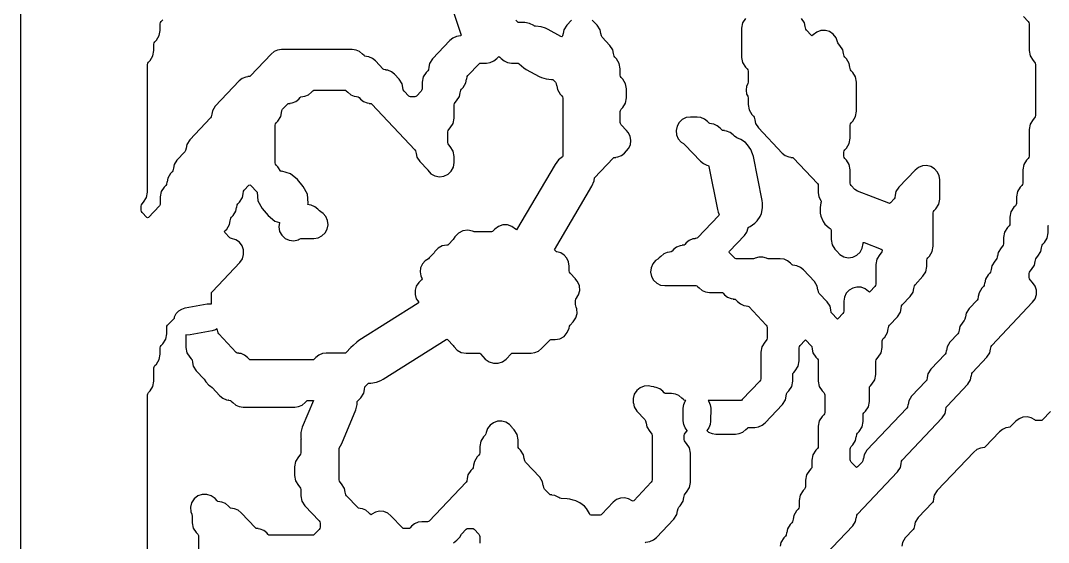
# Model space of a CAD drawing. Header units: millimetres. Extents: x 0 to 63, y 0 to 126.
# Drawn here: x 0 to 36, y 58.97 to 77.25 of the extents above; entities that cross this region are included whole.
import ezdxf

# ---------------------------------------------------------------- set-up
doc = ezdxf.new("R2010")
doc.units = ezdxf.units.MM
doc.layers.add('CUT', color=1, linetype='Continuous')

msp = doc.modelspace()

# ---------------------------------------------------------------- linework, layer by layer
at = {"layer": 'CUT'}
msp.add_lwpolyline([(63.2679, 123), (50.134, 123), (50.134, 126), (42.134, 126), (42.134, 123), (21.134, 123), (21.134, 126), (13.134, 126), (13.134, 123), (0, 123), (0, 3), (13.134, 3), (13.134, 0), (21.134, 0), (21.134, 3), (42.134, 3), (42.134, 0), (50.134, 0), (50.134, 3), (63.2679, 3)], close=True, dxfattribs=at)
for points in [[(14.3265, 80.081), (15.423, 76.7744), (15.4287, 76.7335), (15.4161, 76.7141), (15.4097, 76.709), (15.3441, 76.7001), (15.3445, 76.6967), (15.2692, 76.6864), (15.1452, 76.633), (15.0399, 76.5484), (14.4298, 75.9041), (14.3283, 75.7454), (14.3037, 75.617), (14.3018, 75.6174), (14.2843, 75.5266), (14.2601, 75.4887), (14.206, 75.4315), (14.1046, 75.2728), (14.0691, 75.0877), (14.0691, 74.8619), (14.0606, 74.8177), (14.0364, 74.7798), (13.8686, 74.6027), (13.8434, 74.5824), (13.8114, 74.5781), (13.6555, 74.5781), (13.6234, 74.5824), (13.5982, 74.6027), (13.4305, 74.7798), (13.4063, 74.8177), (13.3888, 74.9086), (13.3869, 74.9082), (13.3623, 75.0365), (13.2608, 75.1953), (13.0982, 75.367), (12.993, 75.4516), (12.8689, 75.505), (12.7936, 75.5152), (12.794, 75.5186), (12.7284, 75.5276), (12.7032, 75.5478), (12.4269, 75.8396), (12.3217, 75.9242), (12.1977, 75.9775), (12.1223, 75.9878), (12.1228, 75.9912), (12.0571, 76.0001), (12.0319, 76.0204), (11.9794, 76.0759), (11.8742, 76.1605), (11.7502, 76.2138), (11.6164, 76.2321), (9.1378, 76.2321), (9.004, 76.2138), (8.88, 76.1605), (8.7747, 76.0759), (8.0509, 75.3115), (8.0257, 75.2913), (7.9601, 75.2823), (7.9606, 75.279), (7.8852, 75.2687), (7.7612, 75.2153), (7.6559, 75.1307), (6.822, 74.2501), (6.7206, 74.0913), (6.696, 73.963), (6.694, 73.9634), (6.6766, 73.8726), (6.6524, 73.8347), (5.927, 73.0687), (5.8256, 72.9099), (5.8009, 72.7816), (5.799, 72.782), (5.7816, 72.6911), (5.7574, 72.6533), (5.4795, 72.3598), (5.378, 72.201), (5.3534, 72.0727), (5.3515, 72.0731), (5.3341, 71.9823), (5.3099, 71.9444), (5.2557, 71.8872), (5.1543, 71.7285), (5.1297, 71.6002), (5.1277, 71.6005), (5.1103, 71.5097), (5.0861, 71.4718), (5.032, 71.4147), (4.9305, 71.2559), (4.895, 71.0709), (4.895, 70.845), (4.8866, 70.8008), (4.8623, 70.763), (4.4755, 70.3545), (4.4475, 70.3332), (4.4195, 70.3545), (4.2564, 70.5267), (4.2322, 70.5646), (4.2238, 70.6087), (4.2238, 70.7499), (4.2322, 70.7941), (4.2564, 70.832), (4.3106, 70.8891), (4.412, 71.0479), (4.4475, 71.2329), (4.4475, 75.712), (4.456, 75.7561), (4.4802, 75.794), (4.5343, 75.8512), (4.6358, 76.0099), (4.6713, 76.195), (4.6713, 76.4208), (4.6797, 76.465), (4.704, 76.5029), (4.7581, 76.56), (4.8595, 76.7188), (4.895, 76.9038), (4.895, 77.1297), (4.9035, 77.1738), (4.9277, 77.2117), (4.9818, 77.2689)], [(21.8772, 58.9585), (21.9024, 58.9788), (21.9681, 58.9877), (21.9676, 58.9911), (22.043, 59.0014), (22.167, 59.0547), (22.2722, 59.1393), (22.8824, 59.7836), (22.9838, 59.9424), (23.0085, 60.0707), (23.0104, 60.0704), (23.0278, 60.1612), (23.052, 60.1991), (23.1061, 60.2562), (23.2076, 60.415), (23.2322, 60.5433), (23.2341, 60.5429), (23.2516, 60.6338), (23.2758, 60.6716), (23.3299, 60.7288), (23.4314, 60.8876), (23.4668, 61.0726), (23.4668, 62.092), (23.4314, 62.277), (23.3299, 62.4358), (23.2758, 62.4929), (23.2516, 62.5308), (23.2431, 62.575), (23.2431, 62.7162), (23.2516, 62.7603), (23.2758, 62.7982), (23.354005, 62.880835), (23.350658, 62.883426), (23.274798, 62.983158), (23.227335, 63.099127), (23.211504, 63.223428), (23.213404, 63.673128), (23.230285, 63.797291), (23.278726, 63.912854), (23.301602, 63.942408), (23.2445, 63.9499), (23.2198, 63.9698), (23.1673, 64.0252), (23.062, 64.1098), (22.938, 64.1632), (22.8042, 64.1814), (22.6057, 64.1814), (22.5737, 64.1858), (22.5485, 64.2061), (22.496, 64.2615), (22.3908, 64.3461), (22.2667, 64.3995), (22.1914, 64.4098), (22.1918, 64.4131), (22.0916, 64.4268), (21.9999, 64.4504), (21.846, 64.4414), (21.7022, 64.3861), (21.582, 64.2895), (21.497, 64.1609), (21.4552, 64.0126), (21.4575, 63.9451), (21.453, 63.9451), (21.453, 63.908), (21.4601, 63.8712), (21.4605, 63.8585), (21.462, 63.8509), (21.4639, 63.8513), (21.4885, 63.723), (21.59, 63.5642), (21.8679, 63.2708), (21.8921, 63.2329), (21.9095, 63.1421), (21.9114, 63.1425), (21.936, 63.0141), (22.0375, 62.8554), (22.0916, 62.7982), (22.1158, 62.7603), (22.1243, 62.7162), (22.1243, 61.1572), (22.1158, 61.1131), (22.0916, 61.0752), (21.481, 60.4304), (21.453, 60.4091), (21.4245, 60.4308), (21.2969, 60.5012), (21.1543, 60.5318), (21.0091, 60.5199), (20.8734, 60.4667), (20.7588, 60.3766), (20.3576, 59.9529), (20.3324, 59.9326), (20.3003, 59.9283), (19.9851, 59.9283), (19.9505, 59.9336), (19.9337, 59.9644), (19.9262, 59.9854), (19.8255, 60.1525), (19.7493, 60.2363), (19.5924, 60.3522), (19.4445, 60.4217), (19.3521, 60.4546), (19.2406, 60.4822), (19.1437, 60.4964), (18.9378, 60.5061), (18.8938, 60.5168), (18.8562, 60.5437), (18.718, 60.6132), (18.6113, 60.6299), (18.6117, 60.6326), (18.5461, 60.6415), (18.5209, 60.6618), (18.3531, 60.8389), (18.3289, 60.8768), (18.3115, 60.9676), (18.3096, 60.9673), (18.2849, 61.0956), (18.1835, 61.2543), (17.6818, 61.7841), (17.6576, 61.8219), (17.6402, 61.9128), (17.6383, 61.9124), (17.6137, 62.0407), (17.5122, 62.1995), (17.4581, 62.2566), (17.4339, 62.2945), (17.4254, 62.3387), (17.4254, 62.5645), (17.3899, 62.7496), (17.2885, 62.9083), (17.2343, 62.9655), (17.2195, 62.9888), (17.1219, 63.1006), (16.9958, 63.1788), (16.8522, 63.2166), (16.7039, 63.2106), (16.564, 63.1613), (16.4446, 63.0731), (16.3564, 62.9537), (16.3071, 62.8137), (16.2982, 62.7671), (16.2739, 62.7292), (16.2198, 62.672), (16.1184, 62.5133), (16.0829, 62.3283), (16.0829, 62.1024), (16.0744, 62.0582), (16.0502, 62.0203), (15.9961, 61.9632), (15.8946, 61.8044), (15.87, 61.6761), (15.8681, 61.6765), (15.8506, 61.5857), (15.8264, 61.5478), (15.7723, 61.4906), (15.6709, 61.3319), (15.6462, 61.2035), (15.6443, 61.2039), (15.6269, 61.1131), (15.6027, 61.0752), (14.3161, 59.7166), (14.2909, 59.6963), (14.2589, 59.692), (14.0604, 59.692), (13.9266, 59.6738), (13.8026, 59.6204), (13.6974, 59.5358), (13.6449, 59.4803), (13.6197, 59.4601), (13.5876, 59.4557), (13.4317, 59.4557), (13.3997, 59.4601), (13.3745, 59.4803), (12.9732, 59.904), (12.8587, 59.9941), (12.723, 60.0473), (12.5777, 60.0592), (12.4352, 60.0286), (12.3075, 59.9582), (12.279, 59.9365), (12.251, 59.9578), (12.2032, 60.0084), (12.0979, 60.093), (11.9739, 60.1463), (11.8985, 60.1566), (11.899, 60.16), (11.8334, 60.1689), (11.8082, 60.1892), (11.4167, 60.6026), (11.3924, 60.6405), (11.375, 60.7313), (11.3731, 60.731), (11.3485, 60.8593), (11.247, 61.018), (11.1929, 61.0752), (11.1687, 61.1131), (11.1602, 61.1572), (11.1602, 62.269697), (11.253363, 62.431286), (11.742787, 63.614885), (11.793347, 63.804033), (11.793286, 63.904813), (11.9183, 64.0368), (12.0197, 64.1956), (12.0444, 64.3239), (12.0463, 64.3235), (12.0637, 64.4143), (12.0879, 64.4522), (12.1583, 64.5265), (12.1843, 64.5473), (12.2173, 64.551), (12.2718, 64.5496), (12.4641, 64.5827), (12.6167, 64.6413), (12.7043, 64.6852), (14.9042, 66.0735), (14.9396, 66.0881), (14.9702, 66.0652), (15.1552, 65.87), (15.1807, 65.8299), (15.2923, 65.7067), (15.4381, 65.6268), (15.6021, 65.5992), (16.049, 65.5992), (16.081, 65.5948), (16.1062, 65.5745), (16.2792, 65.3918), (16.408, 65.2939), (16.5614, 65.2422), (16.7232, 65.2422), (16.8765, 65.2939), (17.0053, 65.3918), (17.1783, 65.5745), (17.2035, 65.5948), (17.2356, 65.5992), (17.8816, 65.5992), (18.0153, 65.6174), (18.1394, 65.6708), (18.2446, 65.7554), (18.5209, 66.0471), (18.5461, 66.0674), (18.5781, 66.0717), (18.7207, 66.0717), (18.89, 66.1012), (19.0392, 66.1863), (19.1509, 66.3169), (19.2118, 66.4775), (19.2239, 66.5409), (19.2481, 66.5788), (19.3572, 66.694), (19.4494, 66.8309), (19.4919, 66.9904), (19.4802, 67.1551), (19.4565, 67.2107), (19.4392, 67.3007), (19.4392, 67.4419), (19.4477, 67.4861), (19.4975, 67.564), (19.4942, 67.5661), (19.5425, 67.6379), (19.5852, 67.7967), (19.5741, 67.9607), (19.5104, 68.1123), (19.4362, 68.1954), (19.4392, 68.1983), (19.2481, 68.4001), (19.2239, 68.438), (19.2155, 68.4821), (19.2155, 68.6506), (19.195, 68.7922), (19.1353, 68.9222), (19.0412, 69.0299), (18.9205, 69.1066), (18.783, 69.146), (18.7698, 69.1478), (18.7446, 69.1681), (18.699465, 69.215775), (20.014429, 71.450926), (20.090832, 71.631193), (20.105738, 71.737675), (20.7584, 72.4269), (20.7836, 72.4471), (20.8493, 72.4561), (20.8488, 72.4594), (20.9242, 72.4697), (21.0482, 72.5231), (21.1534, 72.6077), (21.2293, 72.6878), (21.2271, 72.6898), (21.295, 72.7638), (21.3591, 72.9001), (21.3798, 73.0493), (21.3551, 73.1978), (21.2873, 73.3323), (21.227, 73.3945), (21.2293, 73.3966), (21.0382, 73.5984), (21.014, 73.6363), (21.0055, 73.6804), (21.0055, 74.058), (21.014, 74.1021), (21.0382, 74.14), (21.0923, 74.1972), (21.1938, 74.3559), (21.2293, 74.5409), (21.2293, 74.8515), (21.1938, 75.0365), (21.0923, 75.1953), (21.0382, 75.2524), (21.014, 75.2903), (21.0055, 75.3344), (21.0055, 75.5603), (20.97, 75.7454), (20.8686, 75.9041), (20.8144, 75.9613), (20.7902, 75.9992), (20.7728, 76.09), (20.7709, 76.0896), (20.7463, 76.2179), (20.6448, 76.3767), (20.3669, 76.6701), (20.3427, 76.708), (20.3253, 76.7988), (20.3234, 76.7985), (20.2988, 76.9268), (20.1973, 77.0855), (20.026, 77.2664)], [(19.2999, 77.2664), (19.1287, 77.0855), (19.0272, 76.9268), (19.0026, 76.7985), (19.0007, 76.7988), (18.9832, 76.708), (18.971, 76.6889), (18.9621, 76.6822), (18.9272, 76.6943), (18.4795, 76.9384), (18.3892, 76.9766), (18.2332, 77.0253), (18.0392, 77.046), (18.038, 77.0459), (18.0026, 77.0481), (17.9724, 77.0715), (17.8276, 77.1501), (17.665, 77.1772), (17.4593, 77.1772), (17.4273, 77.1816), (17.4021, 77.2018), (17.3496, 77.2573)], [(25.3939, 77.3218), (25.2924, 77.1631), (25.2569, 76.978), (25.2569, 75.9587), (25.2924, 75.7736), (25.3939, 75.6149), (25.448, 75.5577), (25.4722, 75.5198), (25.4807, 75.4757), (25.4807, 75.0982), (25.4682, 75.0332), (25.4325, 74.9546), (25.4124, 74.8143), (25.4325, 74.6741), (25.4682, 74.5955), (25.4807, 74.5305), (25.4807, 74.3047), (25.5162, 74.1196), (25.6176, 73.9609), (25.6717, 73.9037), (25.6959, 73.8658), (25.7134, 73.775), (25.7153, 73.7754), (25.7399, 73.6471), (25.8414, 73.4883), (26.6753, 72.6077), (26.7805, 72.5231), (26.9045, 72.4697), (26.9799, 72.4594), (26.9794, 72.4561), (27.0451, 72.4471), (27.0703, 72.4269), (27.9093, 71.5408), (27.9335, 71.503), (27.942, 71.4588), (27.942, 71.2197), (27.9638, 71.0736), (28.0273, 70.9403), (28.041, 70.92), (28.0392, 70.8941), (28.031, 70.8659), (28.0017, 70.6964), (28.0067, 70.5013), (28.0316, 70.3909), (28.1108, 70.2126), (28.176, 70.1201), (28.3174, 69.9857), (28.3539, 69.9626), (28.383, 69.9365), (28.3895, 69.898), (28.3895, 69.5789), (28.425, 69.3939), (28.5265, 69.2351), (28.5806, 69.178), (28.587, 69.168), (28.6937, 69.0486), (28.8326, 68.9691), (28.9896, 68.9376), (29.1485, 68.9573), (29.293, 69.0262), (29.4084, 69.1373), (29.4826, 69.2792), (29.5083, 69.4372), (29.5083, 69.4425), (29.5136, 69.4752), (29.5461, 69.4684), (30.1444, 69.2382), (30.1744, 69.2211), (30.1792, 69.1892), (30.1711, 69.1468), (30.1469, 69.109), (30.0927, 69.0518), (29.9913, 68.893), (29.9558, 68.708), (29.9558, 68.0096), (29.9473, 67.9654), (29.9231, 67.9275), (29.76, 67.7553), (29.732, 67.734), (29.704, 67.7553), (29.7001, 67.7595), (29.5832, 67.8509), (29.4446, 67.904), (29.2965, 67.9141), (29.152, 67.8802), (29.0238, 67.8054), (28.9232, 67.6963), (28.859, 67.5625), (28.837, 67.4157), (28.837, 67.0644), (28.8285, 67.0203), (28.8043, 66.9824), (28.6413, 66.8102), (28.6133, 66.7889), (28.5853, 66.8102), (28.4222, 66.9824), (28.398, 67.0203), (28.3805, 67.1111), (28.3786, 67.1107), (28.354, 67.239), (28.2525, 67.3978), (27.9747, 67.6912), (27.9505, 67.7291), (27.933, 67.8199), (27.9311, 67.8196), (27.9065, 67.9479), (27.805, 68.1066), (27.4186, 68.5147), (27.3134, 68.5993), (27.1894, 68.6527), (27.114, 68.6629), (27.1145, 68.6663), (27.0488, 68.6753), (27.0236, 68.6955), (26.9711, 68.751), (26.8659, 68.8356), (26.7419, 68.8889), (26.6081, 68.9072), (26.1858, 68.9072), (26.1532, 68.9116), (26.1258, 68.9234), (25.9957, 68.9595), (25.8607, 68.9595), (25.7306, 68.9234), (25.7032, 68.9116), (25.6705, 68.9072), (25.0671, 68.9072), (25.035, 68.9115), (25.0098, 68.9318), (24.8355, 69.1159), (24.8164, 69.1435), (24.8355, 69.171), (25.3519, 69.7163), (25.4385, 69.8415), (25.4834, 69.9869), (25.4856, 70.0018), (25.5146, 70.0192), (25.5591, 70.0378), (25.721, 70.1467), (25.8008, 70.227), (25.9087, 70.3895), (25.9517, 70.4943), (25.9892, 70.6857), (25.9887, 70.8491), (25.9788, 70.9467), (25.6681, 72.4848), (25.6394, 72.5785), (25.5764, 72.7293), (25.4676, 72.8912), (25.3873, 72.971), (25.2247, 73.0789), (25.0864, 73.1358), (25.0008, 73.1944), (24.9573, 73.2404), (24.8521, 73.325), (24.728, 73.3784), (24.6527, 73.3887), (24.6531, 73.392), (24.5875, 73.401), (24.5623, 73.4212), (24.5098, 73.4767), (24.4046, 73.5613), (24.2805, 73.6147), (24.2052, 73.625), (24.2056, 73.6283), (24.14, 73.6373), (24.1148, 73.6575), (24.0623, 73.713), (23.9571, 73.7976), (23.833, 73.851), (23.6992, 73.8692), (23.462, 73.8692), (23.3124, 73.8463), (23.1764, 73.7796), (23.0667, 73.6754), (22.9932, 73.543), (22.9626, 73.3948), (22.9779, 73.2442), (23.0375, 73.105), (23.136, 72.9901), (23.2151, 72.9407), (23.2664, 72.8994), (23.814, 72.3211), (23.9174, 72.2376), (24.0392, 72.1843), (24.0941, 72.1686), (24.1064, 72.1353), (24.4105, 70.6299), (24.4392, 70.5362), (24.4629, 70.4796), (24.4712, 70.4473), (24.452, 70.42), (23.7139, 69.6407), (23.6887, 69.6204), (23.6231, 69.6115), (23.6236, 69.6081), (23.5482, 69.5978), (23.4242, 69.5444), (23.3189, 69.4598), (23.2664, 69.4044), (23.2412, 69.3841), (23.1756, 69.3752), (23.176, 69.3718), (23.1007, 69.3615), (22.9766, 69.3082), (22.8714, 69.2235), (22.8189, 69.1681), (22.7937, 69.1478), (22.7281, 69.1389), (22.7285, 69.1355), (22.6532, 69.1252), (22.5291, 69.0719), (22.4239, 68.9873), (22.3714, 68.9318), (22.3201, 68.8905), (22.241, 68.8411), (22.1424, 68.7262), (22.0828, 68.587), (22.0676, 68.4364), (22.0982, 68.2882), (22.1717, 68.1558), (22.2814, 68.0516), (22.4173, 67.9849), (22.567, 67.962), (23.6567, 67.962), (23.6887, 67.9577), (23.7139, 67.9374), (23.7664, 67.8819), (23.8717, 67.7973), (23.9957, 67.744), (24.1295, 67.7257), (24.5517, 67.7257), (24.5838, 67.7214), (24.609, 67.7011), (24.6615, 67.6457), (24.7667, 67.561), (24.8907, 67.5077), (24.9661, 67.4974), (24.9656, 67.494), (25.0313, 67.4851), (25.0565, 67.4648), (25.109, 67.4094), (25.2142, 67.3248), (25.3382, 67.2714), (25.4136, 67.2611), (25.4131, 67.2577), (25.4788, 67.2488), (25.504, 67.2285), (26.1193, 66.5788), (26.1435, 66.5409), (26.1519, 66.4968), (26.1519, 66.1193), (26.1435, 66.0751), (26.1193, 66.0372), (26.0651, 65.9801), (25.9637, 65.8213), (25.9282, 65.6363), (25.9282, 64.7015), (25.9197, 64.6574), (25.8955, 64.6195), (25.2802, 63.9698), (25.2496, 63.9451), (24.1333, 63.9451), (24.088156, 63.938194), (24.110102, 63.909342), (24.157565, 63.793373), (24.173396, 63.669072), (24.171496, 63.219372), (24.154615, 63.095209), (24.106174, 62.979646), (24.033176, 62.88534), (24.0954, 62.8353), (24.2195, 62.7819), (24.3532, 62.7637), (25.0418, 62.7637), (25.1756, 62.7819), (25.2996, 62.8353), (25.4048, 62.9199), (25.4573, 62.9754), (25.488, 63), (25.713, 63), (25.8468, 63.0182), (25.9709, 63.0716), (26.0761, 63.1562), (26.6863, 63.8005), (26.7877, 63.9593), (26.8123, 64.0876), (26.8142, 64.0872), (26.8317, 64.1781), (26.8559, 64.2159), (26.91, 64.2731), (27.0115, 64.4319), (27.047, 64.6169), (27.047, 64.8428), (27.0554, 64.8869), (27.0796, 64.9248), (27.1338, 64.982), (27.2352, 65.1407), (27.2707, 65.3258), (27.2707, 65.7879), (27.2792, 65.8321), (27.3034, 65.87), (27.4665, 66.0422), (27.4945, 66.0635), (27.5225, 66.0422), (27.6855, 65.87), (27.7098, 65.8321), (27.7272, 65.7412), (27.7291, 65.7416), (27.7537, 65.6133), (27.8552, 65.4545), (27.9093, 65.3974), (27.9335, 65.3595), (27.942, 65.3153), (27.942, 64.6169), (27.9775, 64.4319), (28.0789, 64.2731), (28.1331, 64.2159), (28.1573, 64.1781), (28.1657, 64.1339), (28.1657, 63.5201), (28.1573, 63.4759), (28.1331, 63.4381), (28.0789, 63.3809), (27.9775, 63.2221), (27.942, 63.0371), (27.942, 62.3387), (27.9335, 62.2945), (27.9093, 62.2566), (27.8552, 62.1995), (27.7537, 62.0407), (27.7182, 61.8557), (27.7182, 61.6298), (27.7098, 61.5857), (27.6855, 61.5478), (27.6314, 61.4906), (27.53, 61.3319), (27.4945, 61.1468), (27.4945, 60.9209), (27.486, 60.8768), (27.4618, 60.8389), (27.4077, 60.7818), (27.3062, 60.623), (27.2707, 60.438), (27.2707, 60.2121), (27.2622, 60.1679), (27.238, 60.13), (27.1839, 60.0729), (27.0825, 59.9141), (27.0578, 59.7858), (27.0559, 59.7862), (27.0385, 59.6954), (27.0143, 59.6575), (26.9602, 59.6003), (26.8587, 59.4416), (26.8341, 59.3132), (26.8322, 59.3136), (26.8147, 59.2228), (26.7905, 59.1849), (26.7364, 59.1277), (26.6349, 58.969), (26.6103, 58.8407)], [(35.1255, 77.3889), (35.2933, 77.2117), (35.3175, 77.1738), (35.326, 77.1297), (35.326, 76.195), (35.3615, 76.0099), (35.4629, 75.8512), (35.517, 75.794), (35.5412, 75.7561), (35.5497, 75.712), (35.5497, 73.9167), (35.5412, 73.8726), (35.517, 73.8347), (35.4629, 73.7775), (35.3615, 73.6188), (35.326, 73.4337), (35.326, 72.499), (35.3175, 72.4549), (35.2933, 72.417), (35.2392, 72.3598), (35.1377, 72.201), (35.1022, 72.016), (35.1022, 71.5539), (35.0937, 71.5097), (35.0695, 71.4718), (35.0154, 71.4147), (34.9139, 71.2559), (34.8784, 71.0709), (34.8784, 70.845), (34.87, 70.8008), (34.8458, 70.763), (34.7916, 70.7058), (34.6902, 70.547), (34.6547, 70.362), (34.6547, 70.1361), (34.6462, 70.092), (34.622, 70.0541), (34.5679, 69.9969), (34.4664, 69.8382), (34.4309, 69.6531), (34.4309, 69.4273), (34.4225, 69.3831), (34.3983, 69.3452), (34.3441, 69.2881), (34.2427, 69.1293), (34.2181, 69.001), (34.2161, 69.0014), (34.1987, 68.9105), (34.1745, 68.8727), (34.1204, 68.8155), (34.0189, 68.6567), (33.9943, 68.5284), (33.9924, 68.5288), (33.975, 68.438), (33.9507, 68.4001), (33.8966, 68.3429), (33.7952, 68.1842), (33.7705, 68.0559), (33.7686, 68.0562), (33.7512, 67.9654), (33.727, 67.9275), (33.6729, 67.8704), (33.5714, 67.7116), (33.5468, 67.5833), (33.5449, 67.5837), (33.5274, 67.4928), (33.5032, 67.4549), (33.2253, 67.1615), (33.1239, 67.0027), (33.0993, 66.8744), (33.0973, 66.8748), (33.0799, 66.784), (33.0557, 66.7461), (33.0016, 66.6889), (32.9001, 66.5302), (32.8755, 66.4019), (32.8736, 66.4022), (32.8562, 66.3114), (32.832, 66.2735), (32.5541, 65.9801), (32.4526, 65.8213), (32.428, 65.693), (32.4261, 65.6934), (32.4087, 65.6025), (32.3844, 65.5646), (31.8828, 65.0349), (31.7814, 64.8762), (31.7567, 64.7478), (31.7548, 64.7482), (31.7374, 64.6574), (31.7132, 64.6195), (31.2115, 64.0898), (31.1101, 63.931), (31.0855, 63.8027), (31.0835, 63.8031), (31.0661, 63.7122), (31.0419, 63.6744), (29.6452, 62.1995), (29.5438, 62.0407), (29.5192, 61.9124), (29.5172, 61.9128), (29.4998, 61.8219), (29.4756, 61.7841), (29.3125, 61.6118), (29.2845, 61.5906), (29.2565, 61.6118), (29.0935, 61.7841), (29.0692, 61.8219), (29.0608, 61.8661), (29.0608, 62.2436), (29.0692, 62.2878), (29.0935, 62.3256), (29.1476, 62.3828), (29.249, 62.5416), (29.2736, 62.6699), (29.2756, 62.6695), (29.293, 62.7603), (29.3172, 62.7982), (29.3713, 62.8554), (29.4728, 63.0141), (29.5083, 63.1992), (29.5083, 63.425), (29.5168, 63.4692), (29.541, 63.5071), (29.5951, 63.5642), (29.6965, 63.723), (29.732, 63.908), (29.732, 64.3702), (29.7405, 64.4143), (29.7647, 64.4522), (29.8188, 64.5094), (29.9203, 64.6681), (29.9558, 64.8532), (29.9558, 65.3153), (29.9643, 65.3595), (29.9885, 65.3974), (30.0426, 65.4545), (30.1441, 65.6133), (30.1796, 65.7983), (30.1796, 66.0242), (30.188, 66.0684), (30.2122, 66.1062), (30.2664, 66.1634), (30.3678, 66.3222), (30.3924, 66.4505), (30.3944, 66.4501), (30.4118, 66.5409), (30.436, 66.5788), (30.7139, 66.8723), (30.8153, 67.031), (30.8399, 67.1593), (30.8419, 67.159), (30.8593, 67.2498), (30.8835, 67.2877), (31.1614, 67.5811), (31.2628, 67.7399), (31.2875, 67.8682), (31.2894, 67.8678), (31.3068, 67.9587), (31.331, 67.9965), (31.6089, 68.29), (31.7104, 68.4487), (31.7459, 68.6338), (31.7459, 68.8596), (31.7543, 68.9038), (31.7785, 68.9417), (31.8327, 68.9988), (31.9341, 69.1576), (31.9696, 69.3426), (31.9696, 70.5137), (31.9781, 70.5578), (32.0023, 70.5957), (32.0564, 70.6528), (32.1579, 70.8116), (32.1934, 70.9966), (32.1934, 71.6689), (32.1713, 71.8156), (32.1072, 71.9495), (32.0066, 72.0586), (31.8784, 72.1334), (31.7339, 72.1672), (31.5858, 72.1572), (31.4472, 72.1041), (31.3303, 72.0127), (30.764, 71.4147), (30.6626, 71.2559), (30.638, 71.1276), (30.636, 71.128), (30.6186, 71.0371), (30.5944, 70.9992), (30.4672, 70.8649), (30.4405, 70.844), (30.4073, 70.8514), (29.3167, 71.271), (29.2261, 71.3317), (29.0935, 71.4718), (29.0692, 71.5097), (29.0608, 71.5539), (29.0608, 72.016), (29.0253, 72.201), (28.9238, 72.3598), (28.8697, 72.417), (28.8455, 72.4549), (28.837, 72.499), (28.837, 72.6402), (28.8455, 72.6844), (28.8697, 72.7223), (28.9238, 72.7794), (29.0253, 72.9382), (29.0608, 73.1232), (29.0608, 73.5854), (29.0692, 73.6295), (29.0935, 73.6674), (29.1476, 73.7246), (29.249, 73.8833), (29.2845, 74.0684), (29.2845, 75.0877), (29.249, 75.2728), (29.1476, 75.4315), (29.0935, 75.4887), (29.0692, 75.5266), (29.0518, 75.6174), (29.0499, 75.617), (29.0253, 75.7454), (28.9238, 75.9041), (28.8697, 75.9613), (28.8455, 75.9992), (28.8281, 76.09), (28.8261, 76.0896), (28.8015, 76.2179), (28.7001, 76.3767), (28.6459, 76.4338), (28.6217, 76.4717), (28.6161, 76.5012), (28.5631, 76.648), (28.4675, 76.7714), (28.3385, 76.8592), (28.1887, 76.903), (28.0327, 76.8984), (27.8857, 76.846), (27.762, 76.7508), (27.7462, 76.7342), (27.7182, 76.7129), (27.6902, 76.7342), (27.5272, 76.9064), (27.5029, 76.9443), (27.4855, 77.0351), (27.4836, 77.0348), (27.459, 77.1631), (27.3575, 77.3218)], [(4.4475, 55.7226), (4.4475, 64.1339), (4.456, 64.1781), (4.4802, 64.2159), (4.5343, 64.2731), (4.6358, 64.4319), (4.6713, 64.6169), (4.6713, 65.0791), (4.6797, 65.1232), (4.704, 65.1611), (4.7581, 65.2182), (4.8595, 65.377), (4.895, 65.562), (4.895, 65.7879), (4.9035, 65.8321), (4.9277, 65.87), (4.9818, 65.9271), (5.0833, 66.0859), (5.1188, 66.2709), (5.1188, 66.4968), (5.1273, 66.5409), (5.1515, 66.5788), (5.388335, 66.828922), (5.397188, 66.870248), (5.454253, 66.981805), (5.538247, 67.074791), (5.643445, 67.14287), (5.762679, 67.181401), (6.538979, 67.324001), (6.664123, 67.33036), (6.6851, 67.325866), (6.6851, 67.6782), (6.6936, 67.7224), (6.7178, 67.7602), (7.681, 68.7775), (7.7693, 68.9061), (7.8137, 69.0557), (7.8097, 69.2117), (7.7579, 69.3589), (7.6632, 69.4829), (7.5349, 69.5717), (7.3855, 69.6167), (7.3582, 69.6204), (7.333, 69.6407), (7.1587, 69.8247), (7.1396, 69.8523), (7.1587, 69.8799), (7.2194, 69.944), (7.3209, 70.1027), (7.3455, 70.2311), (7.3474, 70.2307), (7.3648, 70.3215), (7.389, 70.3594), (7.4432, 70.4166), (7.5446, 70.5753), (7.5692, 70.7036), (7.5712, 70.7033), (7.5886, 70.7941), (7.6128, 70.832), (7.6669, 70.8891), (7.7684, 71.0479), (7.793, 71.1762), (7.7949, 71.1758), (7.8123, 71.2667), (7.8365, 71.3046), (7.9996, 71.4768), (8.0276, 71.4981), (8.0556, 71.4768), (8.2841, 71.2355), (8.3153, 70.9364), (8.464, 70.662), (8.6673, 70.4171), (8.9098, 70.2205), (9.0659, 70.1741), (9.0454, 70.0188), (9.0747, 69.8636), (9.1509, 69.7253), (9.2665, 69.6176), (9.4098, 69.5514), (9.5667, 69.5331), (9.7214, 69.5647), (9.7574, 69.5853), (9.7575, 69.5851), (9.8189, 69.6116), (9.8516, 69.616), (10.27, 69.616), (10.4197, 69.6389), (10.5556, 69.7056), (10.6653, 69.8099), (10.7389, 69.9422), (10.7694, 70.0904), (10.7542, 70.2411), (10.6946, 70.3802), (10.5961, 70.4951), (10.517, 70.5445), (10.4656, 70.5858), (10.4131, 70.6413), (10.3079, 70.7259), (10.1839, 70.7792), (10.1085, 70.7895), (10.1089, 70.7929), (10.063, 70.7992), (10.0794, 70.8544), (10.047, 71.1649), (9.8982, 71.4393), (9.6949, 71.6842), (9.4525, 71.8808), (9.1533, 71.9697), (9.1106, 71.9652), (9.0095, 72.1235), (8.9553, 72.1807), (8.9311, 72.2186), (8.9227, 72.2627), (8.9227, 73.5854), (8.9311, 73.6295), (8.9553, 73.6674), (9.0095, 73.7246), (9.1109, 73.8833), (9.1355, 74.0117), (9.1375, 74.0113), (9.1549, 74.1021), (9.1791, 74.14), (9.3468, 74.3171), (9.372, 74.3374), (9.4377, 74.3464), (9.4372, 74.3497), (9.5126, 74.36), (9.6366, 74.4134), (9.7418, 74.498), (9.7944, 74.5534), (9.8196, 74.5737), (9.8852, 74.5826), (9.8847, 74.586), (9.9601, 74.5963), (10.0841, 74.6497), (10.1894, 74.7343), (10.2419, 74.7897), (10.2671, 74.81), (10.2991, 74.8143), (11.3501, 74.8143), (11.3821, 74.81), (11.4073, 74.7897), (11.4598, 74.7343), (11.565, 74.6497), (11.6891, 74.5963), (11.7644, 74.586), (11.764, 74.5826), (11.8296, 74.5737), (11.8548, 74.5534), (11.9073, 74.498), (12.0126, 74.4134), (12.1366, 74.36), (12.212, 74.3497), (12.2115, 74.3464), (12.2771, 74.3374), (12.3023, 74.3171), (13.8126, 72.7223), (13.8368, 72.6844), (13.8543, 72.5936), (13.8562, 72.5939), (13.8808, 72.4656), (13.9823, 72.3069), (14.2601, 72.0134), (14.2665, 72.0034), (14.3732, 71.884), (14.5122, 71.8045), (14.6692, 71.773), (14.8281, 71.7927), (14.9726, 71.8617), (15.0879, 71.9728), (15.1622, 72.1146), (15.1878, 72.2727), (15.1878, 72.4886), (15.1523, 72.6736), (15.0509, 72.8324), (14.9968, 72.8895), (14.9726, 72.9274), (14.9641, 72.9716), (14.9641, 73.3491), (14.9726, 73.3933), (14.9968, 73.4311), (15.0509, 73.4883), (15.1523, 73.6471), (15.1878, 73.8321), (15.1878, 74.2942), (15.1963, 74.3384), (15.2205, 74.3763), (15.2746, 74.4334), (15.3761, 74.5922), (15.4007, 74.7205), (15.4026, 74.7201), (15.4201, 74.811), (15.4443, 74.8489), (15.4984, 74.906), (15.5999, 75.0648), (15.6245, 75.1931), (15.6264, 75.1927), (15.6438, 75.2835), (15.668, 75.3214), (16.0596, 75.7349), (16.0847, 75.7551), (16.1168, 75.7595), (16.3153, 75.7595), (16.449, 75.7777), (16.5731, 75.8311), (16.6783, 75.9157), (16.7261, 75.9662), (16.7541, 75.9875), (16.7821, 75.9662), (16.83, 75.9157), (16.9352, 75.8311), (17.0592, 75.7777), (17.193, 75.7595), (17.3858, 75.7595), (17.4269, 75.7522), (17.4631, 75.7313), (17.6321, 75.5893), (17.7145, 75.5331), (18.1614, 75.2895), (18.2517, 75.2512), (18.4077, 75.2025), (18.6017, 75.1818), (18.6029, 75.1819), (18.6383, 75.1798), (18.6663, 75.158), (18.7353, 75.0851), (18.7595, 75.0473), (18.7769, 74.9564), (18.7788, 74.9568), (18.8035, 74.8285), (18.9049, 74.6697), (18.959, 74.6126), (18.9832, 74.5747), (18.9917, 74.5305), (18.9917, 72.499), (18.987143, 72.475356), (18.842027, 72.365879), (18.721571, 72.211529), (17.368776, 69.912075), (17.3409, 69.9415), (17.2121, 70.0395), (17.0588, 70.0911), (16.897, 70.0911), (16.7437, 70.0395), (16.6149, 69.9415), (16.5537, 69.8769), (16.5285, 69.8567), (16.4965, 69.8523), (15.893, 69.8523), (15.8604, 69.8568), (15.8354, 69.8675), (15.6649, 69.9075), (15.491, 69.8862), (15.3352, 69.8062), (15.2165, 69.6775), (15.1552, 69.5815), (14.9921, 69.4093), (14.9619, 69.3863), (14.935, 69.3863), (14.7711, 69.3587), (14.6253, 69.2788), (14.5137, 69.1556), (14.4839, 69.109), (14.3161, 68.9318), (14.2852, 68.9069), (14.1705, 68.836), (14.0734, 68.7256), (14.0125, 68.5917), (13.9933, 68.446), (14.0172, 68.3009), (14.0546, 68.2252), (14.0627, 68.1993), (14.0429, 68.1707), (13.9471, 68.0695), (13.861, 67.9454), (13.8159, 67.8013), (13.8159, 67.6502), (13.861, 67.5061), (13.9153, 67.4279), (13.9127, 67.4261), (13.952, 67.3701), (13.9281, 67.3495), (11.8504, 66.0383), (11.773, 65.9781), (11.6504, 65.8617), (11.5683, 65.7938), (11.4073, 65.6238), (11.3821, 65.6035), (11.3501, 65.5992), (10.7041, 65.5992), (10.5703, 65.5809), (10.4463, 65.5276), (10.341, 65.443), (10.2885, 65.3875), (10.2633, 65.3672), (10.2313, 65.3629), (8.0615, 65.3629), (8.0295, 65.3672), (8.0043, 65.3875), (7.9518, 65.443), (7.8466, 65.5276), (7.7225, 65.5809), (7.6472, 65.5912), (7.6476, 65.5946), (7.582, 65.6035), (7.5568, 65.6238), (6.9415, 66.2735), (6.9173, 66.3114), (6.8999, 66.4022), (6.898, 66.4019), (6.887837, 66.454689), (6.831655, 66.41833), (6.712421, 66.379799), (5.936121, 66.237199), (5.810977, 66.23084), (5.7901, 66.235313), (5.7901, 65.7983), (5.8256, 65.6133), (5.927, 65.4545), (5.9811, 65.3974), (6.0053, 65.3595), (6.0228, 65.2687), (6.0247, 65.269), (6.0493, 65.1407), (6.1508, 64.982), (6.4286, 64.6885), (6.4918, 64.5897), (6.5894, 64.4779), (6.6487, 64.4411), (6.7084, 64.3931), (6.9847, 64.1014), (7.0899, 64.0167), (7.2139, 63.9634), (7.2893, 63.9531), (7.2888, 63.9497), (7.3545, 63.9408), (7.3797, 63.9205), (7.4322, 63.8651), (7.5374, 63.7805), (7.6615, 63.7271), (7.7952, 63.7089), (9.6026, 63.7089), (9.7363, 63.7271), (9.8604, 63.7805), (9.9656, 63.8651), (10.0181, 63.9205), (10.0433, 63.9408), (10.0753, 63.9451), (10.2313, 63.9451), (10.254843, 63.941936), (9.867197, 63.004472), (9.816637, 62.815324), (9.816756, 62.619534), (9.823465, 62.594557), (9.8177, 62.5645), (9.8177, 62.1024), (9.8092, 62.0582), (9.785, 62.0203), (9.7309, 61.9632), (9.6294, 61.8044), (9.5939, 61.6194), (9.5939, 61.3089), (9.6294, 61.1238), (9.7309, 60.9651), (9.785, 60.9079), (9.8092, 60.87), (9.8177, 60.8259), (9.8177, 60.6), (9.8532, 60.415), (9.9546, 60.2562), (10.4563, 59.7265), (10.4805, 59.6886), (10.4889, 59.6445), (10.4889, 59.5032), (10.4805, 59.4591), (10.4563, 59.4212), (10.2885, 59.244), (10.2633, 59.2238), (10.2313, 59.2194), (8.7328, 59.2194), (8.7008, 59.2238), (8.6756, 59.244), (8.6231, 59.2995), (8.5178, 59.3841), (8.3938, 59.4375), (8.3184, 59.4477), (8.3189, 59.4511), (8.2533, 59.4601), (8.2281, 59.4803), (7.728, 60.0084), (7.6228, 60.093), (7.4988, 60.1463), (7.4234, 60.1566), (7.4239, 60.16), (7.3582, 60.1689), (7.333, 60.1892), (7.2805, 60.2446), (7.1753, 60.3292), (7.0513, 60.3826), (6.9759, 60.3929), (6.9764, 60.3963), (6.9107, 60.4052), (6.8855, 60.4255), (6.8119, 60.5032), (6.6818, 60.6019), (6.5268, 60.6533), (6.3636, 60.6521), (6.2094, 60.5984), (6.0808, 60.4978), (5.9914, 60.3612), (5.9507, 60.2031), (5.9632, 60.0403), (5.9994, 59.9558), (6.0138, 59.8807), (6.0138, 59.6549), (6.0493, 59.4698), (6.1508, 59.3111), (6.2049, 59.2539), (6.2291, 59.216), (6.2376, 59.1719), (6.2376, 58.7097)], [(28.1984, 58.5451), (29.1476, 59.5474), (29.249, 59.7061), (29.2736, 59.8344), (29.2756, 59.8341), (29.293, 59.9249), (29.3172, 59.9628), (30.7139, 61.4377), (30.8153, 61.5964), (30.8399, 61.7247), (30.8419, 61.7244), (30.8593, 61.8152), (30.8835, 61.8531), (32.2802, 63.328), (32.3816, 63.4867), (32.4062, 63.615), (32.4082, 63.6147), (32.4256, 63.7055), (32.4498, 63.7434), (33.1752, 64.5094), (33.2767, 64.6681), (33.3013, 64.7965), (33.3032, 64.7961), (33.3206, 64.8869), (33.3448, 64.9248), (33.8465, 65.4545), (33.9479, 65.6133), (33.9725, 65.7416), (33.9745, 65.7412), (33.9919, 65.8321), (34.0161, 65.87), (35.4479, 67.3819), (35.534, 67.5061), (35.5791, 67.6502), (35.5791, 67.8013), (35.534, 67.9454), (35.4479, 68.0695), (35.3586, 68.1638), (35.3344, 68.2017), (35.326, 68.2458), (35.326, 68.3871), (35.3344, 68.4312), (35.3586, 68.4691), (35.4128, 68.5263), (35.5142, 68.685), (35.5388, 68.8133), (35.5408, 68.813), (35.5582, 68.9038), (35.5824, 68.9417), (35.6365, 68.9988), (35.738, 69.1576), (35.7626, 69.2859), (35.7645, 69.2855), (35.7819, 69.3764), (35.8062, 69.4143), (35.8603, 69.4714), (35.9617, 69.6302), (35.9972, 69.8152), (35.9972, 70.0411), (36.0057, 70.0852)], [(36.0731, 63.5527), (35.7968, 63.2609), (35.7716, 63.2407), (35.7396, 63.2363), (35.5836, 63.2363), (35.5516, 63.2407), (35.5311, 63.2571), (35.4029, 63.3319), (35.2584, 63.3658), (35.1103, 63.3558), (34.9717, 63.3027), (34.8547, 63.2113), (34.678, 63.0246), (34.6528, 63.0044), (34.5872, 62.9954), (34.5876, 62.992), (34.5123, 62.9818), (34.3882, 62.9284), (34.283, 62.8438), (33.783, 62.3158), (33.7578, 62.2955), (33.6922, 62.2866), (33.6926, 62.2832), (33.6172, 62.2729), (33.4932, 62.2195), (33.388, 62.1349), (32.1066, 60.7818), (32.0051, 60.623), (31.9805, 60.4947), (31.9786, 60.495), (31.9611, 60.4042), (31.9369, 60.3663), (31.4353, 59.8366), (31.3338, 59.6778), (31.3092, 59.5495), (31.3073, 59.5499), (31.2899, 59.4591), (31.2657, 59.4212), (30.9878, 59.1277), (30.8863, 58.969), (30.8617, 58.8407)], [(15.1645, 58.9585), (15.2242, 59.0065), (15.2835, 59.0433), (15.3811, 59.1551), (15.4443, 59.2539), (15.612, 59.4311), (15.6372, 59.4513), (15.6693, 59.4557), (15.8252, 59.4557), (15.8572, 59.4513), (15.8824, 59.4311), (16.0502, 59.2539), (16.0744, 59.216), (16.0829, 59.1719), (16.0829, 58.946)]]:
    msp.add_lwpolyline(points, dxfattribs=at)

doc.saveas('drawing.dxf')
